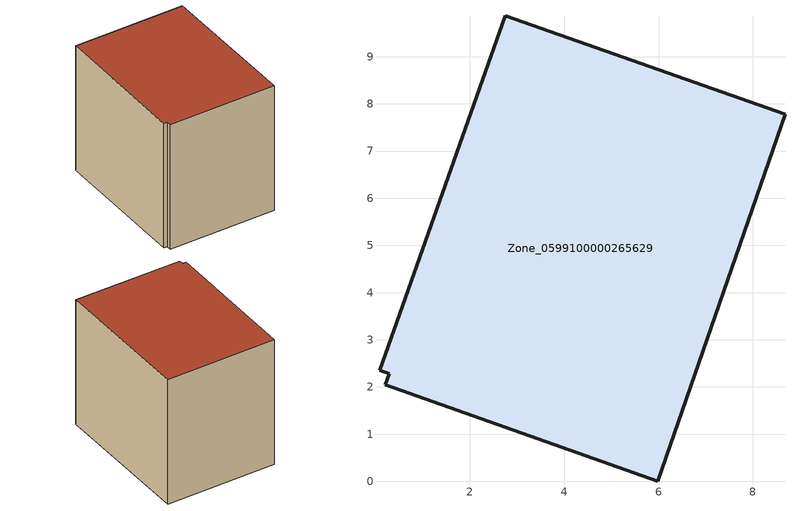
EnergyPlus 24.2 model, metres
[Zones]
Zone_0599100000265629
 floor ground (C_G): 0.21,2.04 0.29,2.28 0.09,2.36 2.75,9.87 8.68,7.78 5.98,0 z0.54
 wall outside (C_F): 8.68,7.78 2.75,9.87 0.09,2.36 0.29,2.28 0.21,2.04 5.98,0 8.68,7.78 z0.54:8.03
 roof outside (C_R): 0.29,2.28 0.21,2.04 5.98,0 8.68,7.78 2.75,9.87 0.09,2.36 z8.03
[BUILDING]
Pand.0599100000265629: North Axis=0; Terrain=City; Loads Convergence Tolerance Value=0.04; Temperature Convergence Tolerance Value=0.4; Solar Distribution=FullExterior; Maximum Number of Warmup Days=25; Minimum Number of Warmup Days=1
[Site:Location]
Rotterdam.The.Hague.AP_ZH_NLD Design_Conditions: Latitude=51.96; Longitude=4.45; Time Zone=1; Elevation=-4.5
[SITE:GROUNDTEMPERATURE:BUILDINGSURFACE]
18, 18, 18, 18, 18, 18, 18, 18, 18, 18, 18, 18
[MATERIAL] Thermal Absorptance=0.9; Solar Absorptance=0.7; Visible Absorptance=0.7
Name | Roughness | Thickness | Conductivity | Density | Specific Heat
G.TC.1965-1974 | MediumSmooth | 0.15 | 0.882353 | 540 | 1210
F.TC.1965-1974 | Rough | 0.3 | 0.697674 | 1920 | 840
R.TC.1965-1974 | MediumRough | 0.2 | 0.232558 | 1500 | 1000
[CONSTRUCTION]
C_G: G.TC.1965-1974
C_F: F.TC.1965-1974
C_R: R.TC.1965-1974
[ZONE]
Zone_0599100000265629: Type=1; Multiplier=1; Ceiling Height=Autocalculate; Volume=Autocalculate; Floor Area=autocalculate; Part of Total Floor Area=Yes
[ZONEINFILTRATION:DESIGNFLOWRATE]
Infil_Zone_0599100000265629: Zone or ZoneList or Space or SpaceList=Zone_0599100000265629; Schedule=AlwaysOn; Design Flow Rate Calculation Method=Flow/Area; Flow Rate per Floor Area=0.003; Constant Term Coefficient=1; Temperature Term Coefficient=0; Velocity Term Coefficient=0; Velocity Squared Term Coefficient=0
[HVACTEMPLATE:ZONE:IDEALLOADSAIRSYSTEM]
Zone_0599100000265629: Maximum Heating Supply Air Temperature=50; Minimum Cooling Supply Air Temperature=13; Maximum Heating Supply Air Humidity Ratio=0.0156; Minimum Cooling Supply Air Humidity Ratio=0.0077; Heating Limit=NoLimit; Cooling Limit=NoLimit; Dehumidification Control Type=ConstantSensibleHeatRatio; Cooling Sensible Heat Ratio=0.7; Dehumidification Setpoint=60; Humidification Control Type=None; Humidification Setpoint=30; Outdoor Air Method=None; Outdoor Air Flow Rate per Person=0.00944; Outdoor Air Flow Rate per Zone Floor Area=0; Outdoor Air Flow Rate per Zone=0; Demand Controlled Ventilation Type=None; Outdoor Air Economizer Type=NoEconomizer; Heat Recovery Type=None; Sensible Heat Recovery Effectiveness=0.7; Latent Heat Recovery Effectiveness=0.65
[ZONECONTROL:THERMOSTAT]
ThermostatControl_Zone_0599100000265629: Zone or ZoneList=Zone_0599100000265629; Control Type Schedule=DualSetpointControlType; Control 1=Thermostat_Zone_0599100000265629; Temperature Difference Between Cutout And Setpoint=0
[THERMOSTATSETPOINT:DUALSETPOINT]
Thermostat_Zone_0599100000265629: Heating Setpoint Temperature Schedule=HeatingSetpoint_Zone_0599100000265629; Cooling Setpoint Temperature Schedule=CoolingSetpoint_Zone_0599100000265629
[SCHEDULE:COMPACT]
HeatingSetpoint_Zone_0599100000265629: Through: 12/31, For: AllDays, Until: 24:00, 21
CoolingSetpoint_Zone_0599100000265629: Through: 12/31, For: AllDays, Until: 24:00, 24
DualSetpointControlType: Through: 12/31, For: AllDays, Until: 24:00, 4
AlwaysOn: Through: 12/31, For: AllDays, Until: 24:00, 1
